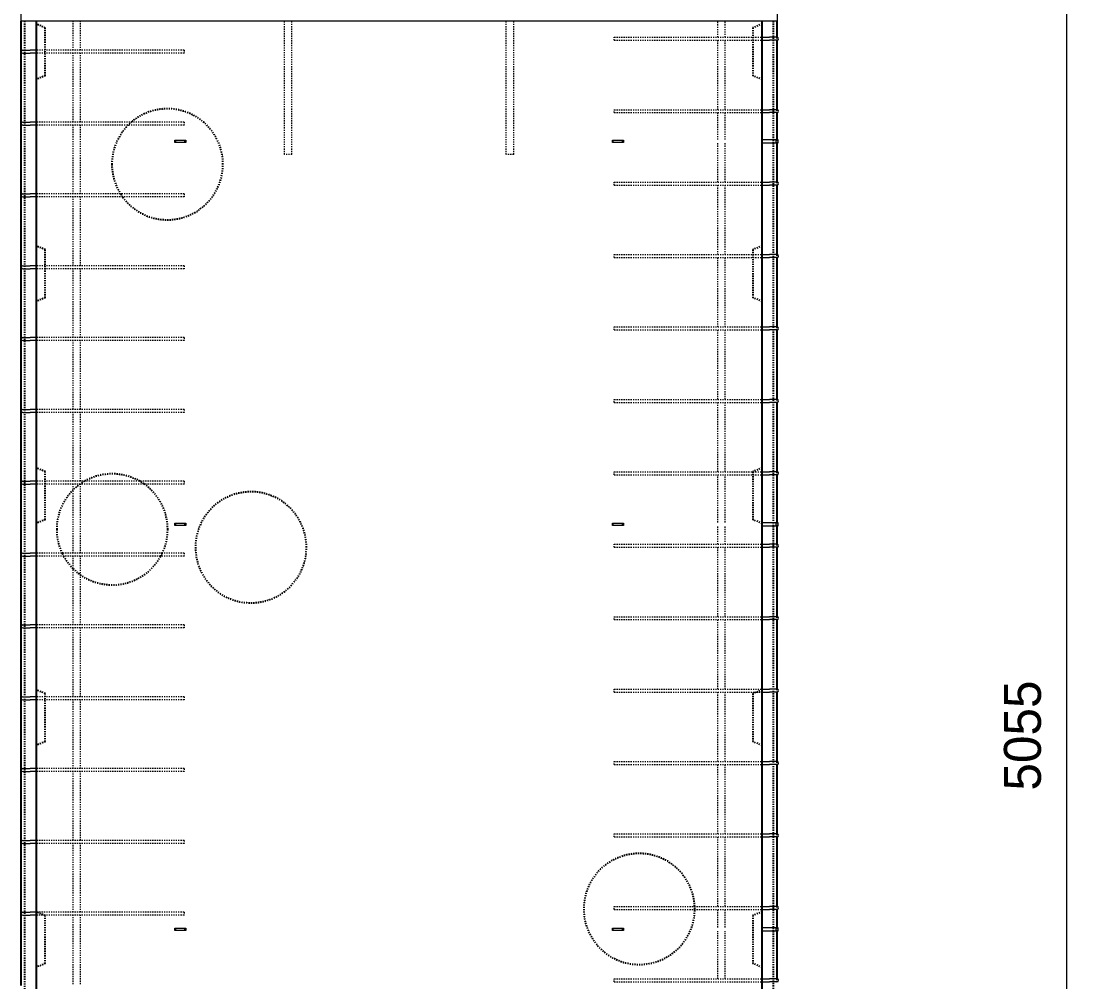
# Model space of a CAD drawing. Header units: millimetres. Extents: x -17705 to -6040, y -2219 to 7366.
# Drawn here: x -14010 to -11144, y 463 to 3060 of the extents above; entities that cross this region are included whole.
import ezdxf

# ---------------------------------------------------------------- set-up
doc = ezdxf.new("R2010")
doc.units = ezdxf.units.MM
doc.linetypes.add('Dash', pattern=[6.36, 3.18, -3.18])
for name, color, linetype, lineweight in [('A-ANNO-DIMS', 211, 'Continuous', 9), ('A-ANNO-DIMS-40', 211, 'Continuous', 9), ('A-GENM', 13, 'Continuous', 18), ('A-WALL', 113, 'Continuous', 25), ('A-WALL-HDLN', 110, 'Dash', 25), ('S-BEAM', 12, 'Continuous', 18), ('S-RBAR', 171, 'Continuous', 18)]:
    doc.layers.add(name, color=color, linetype=linetype, lineweight=lineweight)
doc.styles.add('Nirmala UI Semilight', font='NirmalaS.ttf', dxfattribs={"height": 100})
doc.dimstyles.new('Arrow_Filled_-_2_5_NI_UI', dxfattribs={"dimscale": 304.8, "dimtxt": 104.736395, "dimasz": 0.262467, "dimexe": 0.131234, "dimexo": 0.0625, "dimgap": 0.131234, "dimtad": 1, "dimdec": 4, "dimzin": 0, "dimdsep": 46, "dimtxsty": 'Nirmala UI Semilight', "dimblk1": 'OBLIQUE', "dimblk2": 'OBLIQUE', "dimsah": 1, "dimcen": 0.09, "dimazin": 0, "dimtfac": 1, "dimtdec": 4, "dimtix": 1, "dimtmove": 0, "dimatfit": 3, "dimfxl": 0.131234, "dimfxlon": 1, "dimtvp": 1, "dimtolj": 1, "dimtzin": 0, "dimarcsym": 2})

# ---------------------------------------------------------------- blocks, each defined once
blk = doc.blocks.new('M_Rectangular Corbel - M_Rectangular Corbel-1562977-Elevation Front')
at = {"layer": 'S-BEAM'}
for p, q in [((-14010.4, 3060), (-14010.4, 3310)), ((-14010.4, 3310), (-11967.9, 3310)), ((-11967.9, 3310), (-11967.9, 3060)), ((-11967.9, 3060), (-14010.4, 3060))]:
    blk.add_line(p, q, dxfattribs=at)
blk = doc.blocks.new('RR spread anchor face based - RR-SA-2_5-250-1726823-Elevation Front')
at = {"layer": 'A-GENM'}
for p, q in [((-12007.9, 1705), (-11970.4, 1705)), ((-11970.4, 1695), (-12007.9, 1695)), ((-11970.4, 1705), (-11965.4, 1705)), ((-11970.4, 1695), (-11970.4, 1705)), ((-11965.4, 1695), (-11970.4, 1695)), ((-11965.4, 1705), (-11965.4, 1695))]:
    blk.add_line(p, q, dxfattribs=at)
blk = doc.blocks.new('RR spread anchor face based - RR-SA-1_4-160-1726851-Elevation Front')
at = {"layer": 'A-GENM'}
for p, q in [((-13595.4, 608), (-13592.9, 608)), ((-13595.4, 602), (-13595.4, 608)), ((-13592.9, 602), (-13595.4, 602)), ((-13592.9, 608), (-13567.9, 608)), ((-13592.9, 602), (-13592.9, 608)), ((-13567.9, 602), (-13592.9, 602)), ((-13567.9, 608), (-13565.4, 608)), ((-13567.9, 602), (-13567.9, 608)), ((-13565.4, 602), (-13567.9, 602)), ((-13565.4, 608), (-13565.4, 602))]:
    blk.add_line(p, q, dxfattribs=at)
blk = doc.blocks.new('DIMBLOCK64-Elevation Front')
at = {"layer": 'A-ANNO-DIMS-40'}
for p, q in [((-11184.2, 3660), (-11224.2, 3700)), ((-11184.2, 3660), (-11224.2, 3660)), ((-11184.2, -1395), (-11184.2, 3660)), ((-11184.2, 3660), (-11144.2, 3620)), ((-11184.2, 3660), (-11144.2, 3660)), ((-11184.2, -1395), (-11224.2, -1355)), ((-11184.2, -1395), (-11224.2, -1395)), ((-11184.2, -1395), (-11144.2, -1435)), ((-11184.2, -1395), (-11144.2, -1395))]:
    blk.add_line(p, q, dxfattribs=at)
at = {"layer": 'A-ANNO-DIMS-40', "color": 0, "insert": (-11354.7, 980.2), "char_height": 100, "width": 365.625, "attachment_point": 1, "rotation": 90, "line_spacing_factor": 1.142579, "style": 'Nirmala UI Semilight'}
blk.add_mtext('5055', dxfattribs=at)
blk = doc.blocks.new('_Oblique')
at = {"color": 0, "linetype": 'ByBlock', "lineweight": -2}
blk.add_line((-0.5, -0.5), (0.5, 0.5), dxfattribs=at)

msp = doc.modelspace()

# ---------------------------------------------------------------- linework, layer by layer
at = {"layer": 'A-WALL'}
for p, q in [((-14010.4305, 2977.78007), (-14010.4305, 3060)), ((-13970.4305, 3060), (-13970.4305, -1395)), ((-12007.9305, -1395), (-12007.9305, 3060)), ((-11967.9305, 3060), (-11967.9305, 3016.6)), ((-11967.9305, 3008.6), (-11967.9305, 2820.8)), ((-14010.4305, 2783.58007), (-14010.4305, 2977.01993)), ((-11967.9305, 2812.8), (-11967.9305, 2740)), ((-14010.4305, 2589.38007), (-14010.4305, 2782.81993)), ((-11967.9305, 2730), (-11967.9305, 2625)), ((-11967.9305, 2617), (-11967.9305, 2429.2)), ((-14010.4305, 2395.18007), (-14010.4305, 2588.61993)), ((-11967.9305, 2421.2), (-11967.9305, 2233.4)), ((-14010.4305, 2200.98007), (-14010.4305, 2394.41993)), ((-11967.9305, 2225.4), (-11967.9305, 2037.6)), ((-14010.4305, 2006.78007), (-14010.4305, 2200.21993)), ((-11967.9305, 2029.6), (-11967.9305, 1841.8)), ((-14010.4305, 1812.58007), (-14010.4305, 2006.01993)), ((-14010.4305, 1618.38007), (-14010.4305, 1811.81993)), ((-11967.9305, 1833.8), (-11967.9305, 1705)), ((-11967.9305, 1695), (-11967.9305, 1646)), ((-11967.9305, 1638), (-11967.9305, 1450.2)), ((-14010.4305, 1424.18007), (-14010.4305, 1617.61993)), ((-11967.9305, 1442.2), (-11967.9305, 1254.4)), ((-14010.4305, 1229.98007), (-14010.4305, 1423.41993)), ((-11967.9305, 1246.4), (-11967.9305, 1058.6)), ((-14010.4305, 1035.78007), (-14010.4305, 1229.21993)), ((-14010.4305, 841.58007), (-14010.4305, 1035.01993)), ((-11967.9305, 1050.6), (-11967.9305, 862.8)), ((-14010.4305, 647.38007), (-14010.4305, 840.81993)), ((-11967.9305, 854.8), (-11967.9305, 667)), ((-14010.4305, 453.18007), (-14010.4305, 646.61993)), ((-11967.9305, 659), (-11967.9305, 610)), ((-11967.9305, 600), (-11967.9305, 471.2))]:
    msp.add_line(p, q, dxfattribs=at)
at = {"layer": 'A-WALL-HDLN'}
for p, q in [((-14000.42792, -1395), (-14000.42792, 3059.95039)), ((-13945.4305, 3042.5), (-13970.38089, 3052.48016)), ((-13945.4305, 2912.5), (-13945.4305, 3042.5)), ((-12007.98011, 3052.48016), (-12032.9305, 3042.5)), ((-12032.9305, 3042.5), (-12032.9305, 2912.5)), ((-11977.93308, 3059.95039), (-11977.93308, 2740.04961)), ((-11967.9305, 3016.55039), (-11967.9305, 3008.64961)), ((-13945.4305, 2912.5), (-13970.38089, 2902.51984)), ((-12007.98011, 2902.51984), (-12032.9305, 2912.5)), ((-11967.9305, 2820.75039), (-11967.9305, 2812.84961)), ((-11977.93308, 2739.95039), (-11977.93308, 2730.04961)), ((-11977.93308, 2729.95039), (-11977.93308, 1705.04961)), ((-11967.9305, 2739.95039), (-11967.9305, 2730.04961)), ((-11967.9305, 2624.95039), (-11967.9305, 2617.04961)), ((-13945.4305, 2442.5), (-13970.38089, 2452.48016)), ((-13945.4305, 2312.5), (-13945.4305, 2442.5)), ((-12007.98011, 2452.48016), (-12032.9305, 2442.5)), ((-12032.9305, 2442.5), (-12032.9305, 2312.5)), ((-11967.9305, 2429.15039), (-11967.9305, 2421.24961)), ((-13945.4305, 2312.5), (-13970.38089, 2302.51984)), ((-12007.98011, 2302.51984), (-12032.9305, 2312.5)), ((-11967.9305, 2233.35039), (-11967.9305, 2225.44961)), ((-11967.9305, 2037.55039), (-11967.9305, 2029.64961)), ((-13945.4305, 1842.5), (-13970.38089, 1852.48016)), ((-13945.4305, 1712.5), (-13945.4305, 1842.5)), ((-12007.98011, 1852.48016), (-12032.9305, 1842.5)), ((-12032.9305, 1842.5), (-12032.9305, 1712.5)), ((-11967.9305, 1841.75039), (-11967.9305, 1833.84961)), ((-13945.4305, 1712.5), (-13970.38089, 1702.51984)), ((-12007.98011, 1702.51984), (-12032.9305, 1712.5)), ((-11977.93308, 1704.95039), (-11977.93308, 1695.04961)), ((-11977.93308, 1694.95039), (-11977.93308, 610.04961)), ((-11967.9305, 1704.95039), (-11967.9305, 1695.04961)), ((-11967.9305, 1645.95039), (-11967.9305, 1638.04961)), ((-11967.9305, 1450.15039), (-11967.9305, 1442.24961)), ((-13945.4305, 1242.5), (-13970.38089, 1252.48016)), ((-13945.4305, 1112.5), (-13945.4305, 1242.5)), ((-12007.98011, 1252.48016), (-12032.9305, 1242.5)), ((-12032.9305, 1242.5), (-12032.9305, 1112.5)), ((-11967.9305, 1254.35039), (-11967.9305, 1246.44961)), ((-13945.4305, 1112.5), (-13970.38089, 1102.51984)), ((-12007.98011, 1102.51984), (-12032.9305, 1112.5)), ((-11967.9305, 1058.55039), (-11967.9305, 1050.64961)), ((-11967.9305, 862.75039), (-11967.9305, 854.84961)), ((-11967.9305, 666.95039), (-11967.9305, 659.04961)), ((-13945.4305, 642.5), (-13970.38089, 652.48016)), ((-13945.4305, 512.5), (-13945.4305, 642.5)), ((-12007.98011, 652.48016), (-12032.9305, 642.5)), ((-12032.9305, 642.5), (-12032.9305, 512.5)), ((-11977.93308, 609.95039), (-11977.93308, 600.04961)), ((-11967.9305, 609.95039), (-11967.9305, 600.04961)), ((-11977.93308, 599.95039), (-11977.93308, -424.95039)), ((-13945.4305, 512.5), (-13970.38089, 502.51984)), ((-12007.98011, 502.51984), (-12032.9305, 512.5)), ((-11967.9305, 471.15039), (-11967.9305, 463.24961))]:
    msp.add_line(p, q, dxfattribs=at)
for centre, start, end in [((-13615.32192, 2673.23211), 0, 129.99650987), ((-13615.32192, 2673.23211), 130.05894355, 135), ((-13615.32192, 2673.23211), 135.07133574, 180), ((-13615.32192, 2673.23211), 180, 212.50233488), ((-13615.32192, 2673.23211), 216.41298363, 0), ((-13615.32192, 2673.23211), 212.55024193, 216.36507658), ((-13764.50995, 1686.29837), 60.04748043, 119.95251957), ((-13764.50995, 1686.29837), 125.29686035, 134.90580755), ((-13764.50995, 1686.29837), 125.06660923, 125.2489533), ((-13764.50995, 1686.29837), 120.03258624, 125.00417555), ((-13764.50995, 1686.29837), 54.99582445, 59.96741376), ((-13764.50995, 1686.29837), 0, 54.93339077), ((-13764.50995, 1686.29837), 134.9537146, 180), ((-13389.50995, 1637.77556), 0, 180), ((-13764.50995, 1686.29837), 180, 205.54225013), ((-13764.50995, 1686.29837), 334.45774987, 0), ((-13389.50995, 1637.77556), 180, 0), ((-13764.50995, 1686.29837), 205.58338884, 208.85926162), ((-13764.50995, 1686.29837), 208.90040034, 225.0462854), ((-13764.50995, 1686.29837), 234.7510467, 331.09959966), ((-13764.50995, 1686.29837), 331.14073838, 334.41661116), ((-13764.50995, 1686.29837), 225.09419245, 234.70313965), ((-12340.21988, 659.97768), 2.73238219, 180), ((-12340.21988, 659.97768), 180, 359.60308437), ((-12340.21988, 659.97768), 0, 2.69404701), ((-12340.21988, 659.97768), 359.64141955, 0)]:
    msp.add_arc(centre, 150, start, end, dxfattribs=at)
at = {"layer": 'S-RBAR', "linetype": 'Dash'}
for p, q in [((-13870.4305, 2981.4), (-13870.4305, 3060)), ((-13850.4305, 2981.4), (-13850.4305, 3060)), ((-13298.9305, 2700), (-13298.9305, 3060)), ((-13278.9305, 2700), (-13278.9305, 3060)), ((-12699.4305, 2700), (-12699.4305, 3060)), ((-12679.4305, 2700), (-12679.4305, 3060)), ((-12127.9305, 3016.6), (-12127.9305, 3060)), ((-12107.9305, 3016.6), (-12107.9305, 3060)), ((-12407.9305, 3016.6), (-12032.98011, 3016.6)), ((-12407.9305, 3008.6), (-12407.9305, 3016.6)), ((-12032.88089, 3016.6), (-12007.98011, 3016.6)), ((-13945.48011, 2981.4), (-13970.38089, 2981.4)), ((-13570.4305, 2981.4), (-13945.38089, 2981.4)), ((-13570.4305, 2981.4), (-13570.4305, 2973.4)), ((-12407.9305, 3008.6), (-12032.98011, 3008.6)), ((-12127.9305, 2820.8), (-12127.9305, 3008.6)), ((-12107.9305, 2820.8), (-12107.9305, 3008.6)), ((-12032.88089, 3008.6), (-12007.98011, 3008.6)), ((-13945.48011, 2973.4), (-13970.38089, 2973.4)), ((-13570.4305, 2973.4), (-13945.38089, 2973.4)), ((-13870.4305, 2787.2), (-13870.4305, 2973.4)), ((-13850.4305, 2787.2), (-13850.4305, 2973.4)), ((-12407.9305, 2820.8), (-12007.98011, 2820.8)), ((-12407.9305, 2812.8), (-12407.9305, 2820.8)), ((-12407.9305, 2812.8), (-12007.98011, 2812.8)), ((-12127.9305, 2740), (-12127.9305, 2812.8)), ((-12107.9305, 2740), (-12107.9305, 2812.8)), ((-13570.4305, 2787.2), (-13970.38089, 2787.2)), ((-13570.4305, 2787.2), (-13570.4305, 2779.2)), ((-13570.4305, 2779.2), (-13970.38089, 2779.2)), ((-13870.4305, 2593), (-13870.4305, 2779.2)), ((-13850.4305, 2593), (-13850.4305, 2779.2)), ((-12127.9305, 2625), (-12127.9305, 2730)), ((-12107.9305, 2625), (-12107.9305, 2730)), ((-13278.9305, 2700), (-13298.9305, 2700)), ((-12679.4305, 2700), (-12699.4305, 2700)), ((-12407.9305, 2625), (-12007.98011, 2625)), ((-12407.9305, 2617), (-12407.9305, 2625)), ((-12407.9305, 2617), (-12007.98011, 2617)), ((-12127.9305, 2429.2), (-12127.9305, 2617)), ((-12107.9305, 2429.2), (-12107.9305, 2617)), ((-13570.4305, 2593), (-13970.38089, 2593)), ((-13570.4305, 2585), (-13970.38089, 2585)), ((-13870.4305, 2398.8), (-13870.4305, 2585)), ((-13850.4305, 2398.8), (-13850.4305, 2585)), ((-13570.4305, 2593), (-13570.4305, 2585)), ((-12407.9305, 2429.2), (-12032.98011, 2429.2)), ((-12407.9305, 2421.2), (-12407.9305, 2429.2)), ((-12407.9305, 2421.2), (-12032.98011, 2421.2)), ((-12127.9305, 2233.4), (-12127.9305, 2421.2)), ((-12107.9305, 2233.4), (-12107.9305, 2421.2)), ((-12032.88089, 2429.2), (-12007.98011, 2429.2)), ((-12032.88089, 2421.2), (-12007.98011, 2421.2)), ((-13945.48011, 2398.8), (-13970.38089, 2398.8)), ((-13945.48011, 2390.8), (-13970.38089, 2390.8)), ((-13570.4305, 2398.8), (-13945.38089, 2398.8)), ((-13570.4305, 2390.8), (-13945.38089, 2390.8)), ((-13870.4305, 2204.6), (-13870.4305, 2390.8)), ((-13850.4305, 2204.6), (-13850.4305, 2390.8)), ((-13570.4305, 2398.8), (-13570.4305, 2390.8)), ((-12407.9305, 2233.4), (-12007.98011, 2233.4)), ((-12407.9305, 2225.4), (-12407.9305, 2233.4)), ((-12407.9305, 2225.4), (-12007.98011, 2225.4)), ((-12127.9305, 2037.6), (-12127.9305, 2225.4)), ((-12107.9305, 2037.6), (-12107.9305, 2225.4)), ((-13570.4305, 2204.6), (-13970.38089, 2204.6)), ((-13570.4305, 2196.6), (-13970.38089, 2196.6)), ((-13870.4305, 2010.4), (-13870.4305, 2196.6)), ((-13850.4305, 2010.4), (-13850.4305, 2196.6)), ((-13570.4305, 2204.6), (-13570.4305, 2196.6)), ((-12407.9305, 2037.6), (-12007.98011, 2037.6)), ((-12407.9305, 2029.6), (-12407.9305, 2037.6)), ((-13570.4305, 2010.4), (-13970.38089, 2010.4)), ((-13570.4305, 2010.4), (-13570.4305, 2002.4)), ((-12407.9305, 2029.6), (-12007.98011, 2029.6)), ((-12127.9305, 1841.8), (-12127.9305, 2029.6)), ((-12107.9305, 1841.8), (-12107.9305, 2029.6)), ((-13570.4305, 2002.4), (-13970.38089, 2002.4)), ((-13870.4305, 1816.2), (-13870.4305, 2002.4)), ((-13850.4305, 1816.2), (-13850.4305, 2002.4)), ((-12407.9305, 1841.8), (-12032.98011, 1841.8)), ((-12407.9305, 1833.8), (-12407.9305, 1841.8)), ((-12032.88089, 1841.8), (-12007.98011, 1841.8)), ((-13945.48011, 1816.2), (-13970.38089, 1816.2)), ((-13945.48011, 1808.2), (-13970.38089, 1808.2)), ((-13570.4305, 1816.2), (-13945.38089, 1816.2)), ((-13570.4305, 1808.2), (-13945.38089, 1808.2)), ((-13870.4305, 1622), (-13870.4305, 1808.2)), ((-13850.4305, 1622), (-13850.4305, 1808.2)), ((-13570.4305, 1816.2), (-13570.4305, 1808.2)), ((-12407.9305, 1833.8), (-12032.98011, 1833.8)), ((-12127.9305, 1705), (-12127.9305, 1833.8)), ((-12107.9305, 1705), (-12107.9305, 1833.8)), ((-12032.88089, 1833.8), (-12007.98011, 1833.8)), ((-12127.9305, 1646), (-12127.9305, 1695)), ((-12107.9305, 1646), (-12107.9305, 1695)), ((-12407.9305, 1646), (-12007.98011, 1646)), ((-12407.9305, 1638), (-12407.9305, 1646)), ((-12407.9305, 1638), (-12007.98011, 1638)), ((-12127.9305, 1450.2), (-12127.9305, 1638)), ((-12107.9305, 1450.2), (-12107.9305, 1638)), ((-13570.4305, 1622), (-13970.38089, 1622)), ((-13570.4305, 1614), (-13970.38089, 1614)), ((-13870.4305, 1427.8), (-13870.4305, 1614)), ((-13850.4305, 1427.8), (-13850.4305, 1614)), ((-13570.4305, 1622), (-13570.4305, 1614)), ((-12407.9305, 1450.2), (-12007.98011, 1450.2)), ((-12407.9305, 1442.2), (-12407.9305, 1450.2)), ((-12407.9305, 1442.2), (-12007.98011, 1442.2)), ((-12127.9305, 1254.4), (-12127.9305, 1442.2)), ((-12107.9305, 1254.4), (-12107.9305, 1442.2)), ((-13570.4305, 1427.8), (-13970.38089, 1427.8)), ((-13570.4305, 1419.8), (-13970.38089, 1419.8)), ((-13870.4305, 1233.6), (-13870.4305, 1419.8)), ((-13850.4305, 1233.6), (-13850.4305, 1419.8)), ((-13570.4305, 1427.8), (-13570.4305, 1419.8)), ((-13945.48011, 1233.6), (-13970.38089, 1233.6)), ((-13570.4305, 1233.6), (-13945.38089, 1233.6)), ((-13570.4305, 1233.6), (-13570.4305, 1225.6)), ((-12407.9305, 1254.4), (-12007.98011, 1254.4)), ((-12407.9305, 1246.4), (-12407.9305, 1254.4)), ((-12407.9305, 1246.4), (-12023.30572, 1246.4)), ((-12127.9305, 1058.6), (-12127.9305, 1246.4)), ((-12107.9305, 1058.6), (-12107.9305, 1246.4)), ((-12023.05528, 1246.4), (-12007.98011, 1246.4)), ((-13945.48011, 1225.6), (-13970.38089, 1225.6)), ((-13570.4305, 1225.6), (-13945.38089, 1225.6)), ((-13870.4305, 1039.4), (-13870.4305, 1225.6)), ((-13850.4305, 1039.4), (-13850.4305, 1225.6)), ((-13570.4305, 1039.4), (-13970.38089, 1039.4)), ((-13570.4305, 1039.4), (-13570.4305, 1031.4)), ((-12407.9305, 1058.6), (-12007.98011, 1058.6)), ((-12407.9305, 1050.6), (-12407.9305, 1058.6)), ((-12407.9305, 1050.6), (-12007.98011, 1050.6)), ((-12127.9305, 862.8), (-12127.9305, 1050.6)), ((-12107.9305, 862.8), (-12107.9305, 1050.6)), ((-13570.4305, 1031.4), (-13970.38089, 1031.4)), ((-13870.4305, 845.2), (-13870.4305, 1031.4)), ((-13850.4305, 845.2), (-13850.4305, 1031.4)), ((-12407.9305, 862.8), (-12007.98011, 862.8)), ((-12407.9305, 854.8), (-12407.9305, 862.8)), ((-13570.4305, 845.2), (-13970.38089, 845.2)), ((-13570.4305, 837.2), (-13970.38089, 837.2)), ((-13870.4305, 651), (-13870.4305, 837.2)), ((-13850.4305, 651), (-13850.4305, 837.2)), ((-13570.4305, 845.2), (-13570.4305, 837.2)), ((-12407.9305, 854.8), (-12007.98011, 854.8)), ((-12127.9305, 667), (-12127.9305, 854.8)), ((-12107.9305, 667), (-12107.9305, 854.8)), ((-12407.9305, 667), (-12007.98011, 667)), ((-12407.9305, 659), (-12407.9305, 667)), ((-13966.80572, 651), (-13970.38089, 651)), ((-13946.80572, 643), (-13970.38089, 643)), ((-13570.4305, 651), (-13966.55528, 651)), ((-13570.4305, 643), (-13946.55528, 643)), ((-13870.4305, 456.8), (-13870.4305, 643)), ((-13850.4305, 456.8), (-13850.4305, 643)), ((-13570.4305, 651), (-13570.4305, 643)), ((-12407.9305, 659), (-12007.98011, 659)), ((-12127.9305, 610), (-12127.9305, 659)), ((-12107.9305, 610), (-12107.9305, 659)), ((-12127.9305, 471.2), (-12127.9305, 600)), ((-12107.9305, 471.2), (-12107.9305, 600)), ((-12407.9305, 471.2), (-12007.98011, 471.2)), ((-12407.9305, 463.2), (-12407.9305, 471.2)), ((-12407.9305, 463.2), (-12007.98011, 463.2))]:
    msp.add_line(p, q, dxfattribs=at)
at = {"layer": 'S-RBAR'}
for p, q in [((-12007.9305, 3016.6), (-11987.9305, 3016.6)), ((-11967.9305, 3016.6), (-11987.9305, 3016.6)), ((-14006.4305, 2981.4), (-13986.4305, 2981.4)), ((-13970.4305, 2981.4), (-13986.4305, 2981.4)), ((-12007.9305, 3008.6), (-11987.9305, 3008.6)), ((-11967.9305, 3008.6), (-11987.9305, 3008.6)), ((-14006.4305, 2973.4), (-13986.4305, 2973.4)), ((-13970.4305, 2973.4), (-13986.4305, 2973.4)), ((-12007.9305, 2820.8), (-11987.9305, 2820.8)), ((-12007.9305, 2812.8), (-11987.9305, 2812.8)), ((-11967.9305, 2820.8), (-11987.9305, 2820.8)), ((-11967.9305, 2812.8), (-11987.9305, 2812.8)), ((-14006.4305, 2787.2), (-13986.4305, 2787.2)), ((-13970.4305, 2787.2), (-13986.4305, 2787.2)), ((-14006.4305, 2779.2), (-13986.4305, 2779.2)), ((-13970.4305, 2779.2), (-13986.4305, 2779.2)), ((-12007.9305, 2625), (-11987.9305, 2625)), ((-12007.9305, 2617), (-11987.9305, 2617)), ((-11967.9305, 2625), (-11987.9305, 2625)), ((-11967.9305, 2617), (-11987.9305, 2617)), ((-14006.4305, 2593), (-13986.4305, 2593)), ((-14006.4305, 2585), (-13986.4305, 2585)), ((-13970.4305, 2593), (-13986.4305, 2593)), ((-13970.4305, 2585), (-13986.4305, 2585)), ((-12007.9305, 2429.2), (-11987.9305, 2429.2)), ((-12007.9305, 2421.2), (-11987.9305, 2421.2)), ((-11967.9305, 2429.2), (-11987.9305, 2429.2)), ((-11967.9305, 2421.2), (-11987.9305, 2421.2)), ((-14006.4305, 2398.8), (-13986.4305, 2398.8)), ((-14006.4305, 2390.8), (-13986.4305, 2390.8)), ((-13970.4305, 2398.8), (-13986.4305, 2398.8)), ((-13970.4305, 2390.8), (-13986.4305, 2390.8)), ((-12007.9305, 2233.4), (-11987.9305, 2233.4)), ((-12007.9305, 2225.4), (-11987.9305, 2225.4)), ((-11967.9305, 2233.4), (-11987.9305, 2233.4)), ((-11967.9305, 2225.4), (-11987.9305, 2225.4)), ((-14006.4305, 2204.6), (-13986.4305, 2204.6)), ((-14006.4305, 2196.6), (-13986.4305, 2196.6)), ((-13970.4305, 2204.6), (-13986.4305, 2204.6)), ((-13970.4305, 2196.6), (-13986.4305, 2196.6)), ((-12007.9305, 2037.6), (-11987.9305, 2037.6)), ((-11967.9305, 2037.6), (-11987.9305, 2037.6)), ((-14006.4305, 2010.4), (-13986.4305, 2010.4)), ((-13970.4305, 2010.4), (-13986.4305, 2010.4)), ((-12007.9305, 2029.6), (-11987.9305, 2029.6)), ((-11967.9305, 2029.6), (-11987.9305, 2029.6)), ((-14006.4305, 2002.4), (-13986.4305, 2002.4)), ((-13970.4305, 2002.4), (-13986.4305, 2002.4)), ((-12007.9305, 1841.8), (-11987.9305, 1841.8)), ((-11967.9305, 1841.8), (-11987.9305, 1841.8)), ((-14006.4305, 1816.2), (-13986.4305, 1816.2)), ((-14006.4305, 1808.2), (-13986.4305, 1808.2)), ((-13970.4305, 1816.2), (-13986.4305, 1816.2)), ((-13970.4305, 1808.2), (-13986.4305, 1808.2)), ((-12007.9305, 1833.8), (-11987.9305, 1833.8)), ((-11967.9305, 1833.8), (-11987.9305, 1833.8)), ((-12007.9305, 1646), (-11987.9305, 1646)), ((-12007.9305, 1638), (-11987.9305, 1638)), ((-11967.9305, 1646), (-11987.9305, 1646)), ((-11967.9305, 1638), (-11987.9305, 1638)), ((-14006.4305, 1622), (-13986.4305, 1622)), ((-14006.4305, 1614), (-13986.4305, 1614)), ((-13970.4305, 1622), (-13986.4305, 1622)), ((-13970.4305, 1614), (-13986.4305, 1614)), ((-12007.9305, 1450.2), (-11987.9305, 1450.2)), ((-12007.9305, 1442.2), (-11987.9305, 1442.2)), ((-11967.9305, 1450.2), (-11987.9305, 1450.2)), ((-11967.9305, 1442.2), (-11987.9305, 1442.2)), ((-14006.4305, 1427.8), (-13986.4305, 1427.8)), ((-14006.4305, 1419.8), (-13986.4305, 1419.8)), ((-13970.4305, 1427.8), (-13986.4305, 1427.8)), ((-13970.4305, 1419.8), (-13986.4305, 1419.8)), ((-14006.4305, 1233.6), (-13986.4305, 1233.6)), ((-13970.4305, 1233.6), (-13986.4305, 1233.6)), ((-12007.9305, 1254.4), (-11987.9305, 1254.4)), ((-12007.9305, 1246.4), (-11987.9305, 1246.4)), ((-11967.9305, 1254.4), (-11987.9305, 1254.4)), ((-11967.9305, 1246.4), (-11987.9305, 1246.4)), ((-14006.4305, 1225.6), (-13986.4305, 1225.6)), ((-13970.4305, 1225.6), (-13986.4305, 1225.6)), ((-14006.4305, 1039.4), (-13986.4305, 1039.4)), ((-13970.4305, 1039.4), (-13986.4305, 1039.4)), ((-12007.9305, 1058.6), (-11987.9305, 1058.6)), ((-12007.9305, 1050.6), (-11987.9305, 1050.6)), ((-11967.9305, 1058.6), (-11987.9305, 1058.6)), ((-11967.9305, 1050.6), (-11987.9305, 1050.6)), ((-14006.4305, 1031.4), (-13986.4305, 1031.4)), ((-13970.4305, 1031.4), (-13986.4305, 1031.4)), ((-12007.9305, 862.8), (-11987.9305, 862.8)), ((-11967.9305, 862.8), (-11987.9305, 862.8)), ((-14006.4305, 845.2), (-13986.4305, 845.2)), ((-14006.4305, 837.2), (-13986.4305, 837.2)), ((-13970.4305, 845.2), (-13986.4305, 845.2)), ((-13970.4305, 837.2), (-13986.4305, 837.2)), ((-12007.9305, 854.8), (-11987.9305, 854.8)), ((-11967.9305, 854.8), (-11987.9305, 854.8)), ((-12007.9305, 667), (-11987.9305, 667)), ((-11967.9305, 667), (-11987.9305, 667)), ((-14006.4305, 651), (-13986.4305, 651)), ((-14006.4305, 643), (-13986.4305, 643)), ((-13970.4305, 651), (-13986.4305, 651)), ((-13970.4305, 643), (-13986.4305, 643)), ((-12007.9305, 659), (-11987.9305, 659)), ((-11967.9305, 659), (-11987.9305, 659)), ((-12007.9305, 471.2), (-11987.9305, 471.2)), ((-12007.9305, 463.2), (-11987.9305, 463.2)), ((-11967.9305, 471.2), (-11987.9305, 471.2)), ((-11967.9305, 463.2), (-11987.9305, 463.2))]:
    msp.add_line(p, q, dxfattribs=at)
for centre, start, end in [((-11967.9305, 3012.6), 270, 90), ((-14006.4305, 2977.4), 90, 270), ((-11967.9305, 2816.8), 270, 90), ((-14006.4305, 2783.2), 90, 270), ((-11967.9305, 2621), 270, 90), ((-14006.4305, 2589), 90, 270), ((-11967.9305, 2425.2), 270, 90), ((-14006.4305, 2394.8), 90, 270), ((-11967.9305, 2229.4), 270, 90), ((-14006.4305, 2200.6), 90, 270), ((-11967.9305, 2033.6), 270, 90), ((-14006.4305, 2006.4), 90, 270), ((-11967.9305, 1837.8), 270, 90), ((-14006.4305, 1812.2), 90, 270), ((-11967.9305, 1642), 270, 90), ((-14006.4305, 1618), 90, 270), ((-11967.9305, 1446.2), 270, 90), ((-14006.4305, 1423.8), 90, 270), ((-14006.4305, 1229.6), 90, 270), ((-11967.9305, 1250.4), 270, 90), ((-14006.4305, 1035.4), 90, 270), ((-11967.9305, 1054.6), 270, 90), ((-11967.9305, 858.8), 270, 90), ((-14006.4305, 841.2), 90, 270), ((-11967.9305, 663), 270, 90), ((-14006.4305, 647), 90, 270), ((-11967.9305, 467.2), 270, 90)]:
    msp.add_arc(centre, 4, start, end, dxfattribs=at)

# ---------------------------------------------------------------- block references
at = {"layer": 'A-GENM'}
for name, p in [('RR spread anchor face based - RR-SA-1_4-160-1726851-Elevation Front', (0, 2130)), ('RR spread anchor face based - RR-SA-1_4-160-1726851-Elevation Front', (1182.5, 2130)), ('RR spread anchor face based - RR-SA-2_5-250-1726823-Elevation Front', (0, 1035)), ('RR spread anchor face based - RR-SA-1_4-160-1726851-Elevation Front', (0, 1095)), ('RR spread anchor face based - RR-SA-1_4-160-1726851-Elevation Front', (1182.5, 1095)), ('RR spread anchor face based - RR-SA-2_5-250-1726823-Elevation Front', (0, 0)), ('RR spread anchor face based - RR-SA-1_4-160-1726851-Elevation Front', (0, 0)), ('RR spread anchor face based - RR-SA-1_4-160-1726851-Elevation Front', (1182.5, 0)), ('RR spread anchor face based - RR-SA-2_5-250-1726823-Elevation Front', (0, -1095))]:
    msp.add_blockref(name, p, dxfattribs=at)
at = {"layer": 'S-BEAM'}
msp.add_blockref('M_Rectangular Corbel - M_Rectangular Corbel-1562977-Elevation Front', (0, 0), dxfattribs=at)

# ---------------------------------------------------------------- dimensions: what is measured, and where the dimension line sits
at = {"layer": 'A-ANNO-DIMS'}
dim = msp.add_linear_dim(base=(-11184.22718, 3660), p1=(-11224.22718, -1395), p2=(-11224.22718, 3660), angle=90, dimstyle='Arrow_Filled_-_2_5_NI_UI', override={"dimpost": '<>', "dimfxl": 5055}, dxfattribs=at)
dim.commit()
dim.dimension.update_dxf_attribs({"geometry": 'DIMBLOCK64-Elevation Front', "text_midpoint": (-11275.90082, 1132.5)})

doc.saveas('drawing.dxf')
